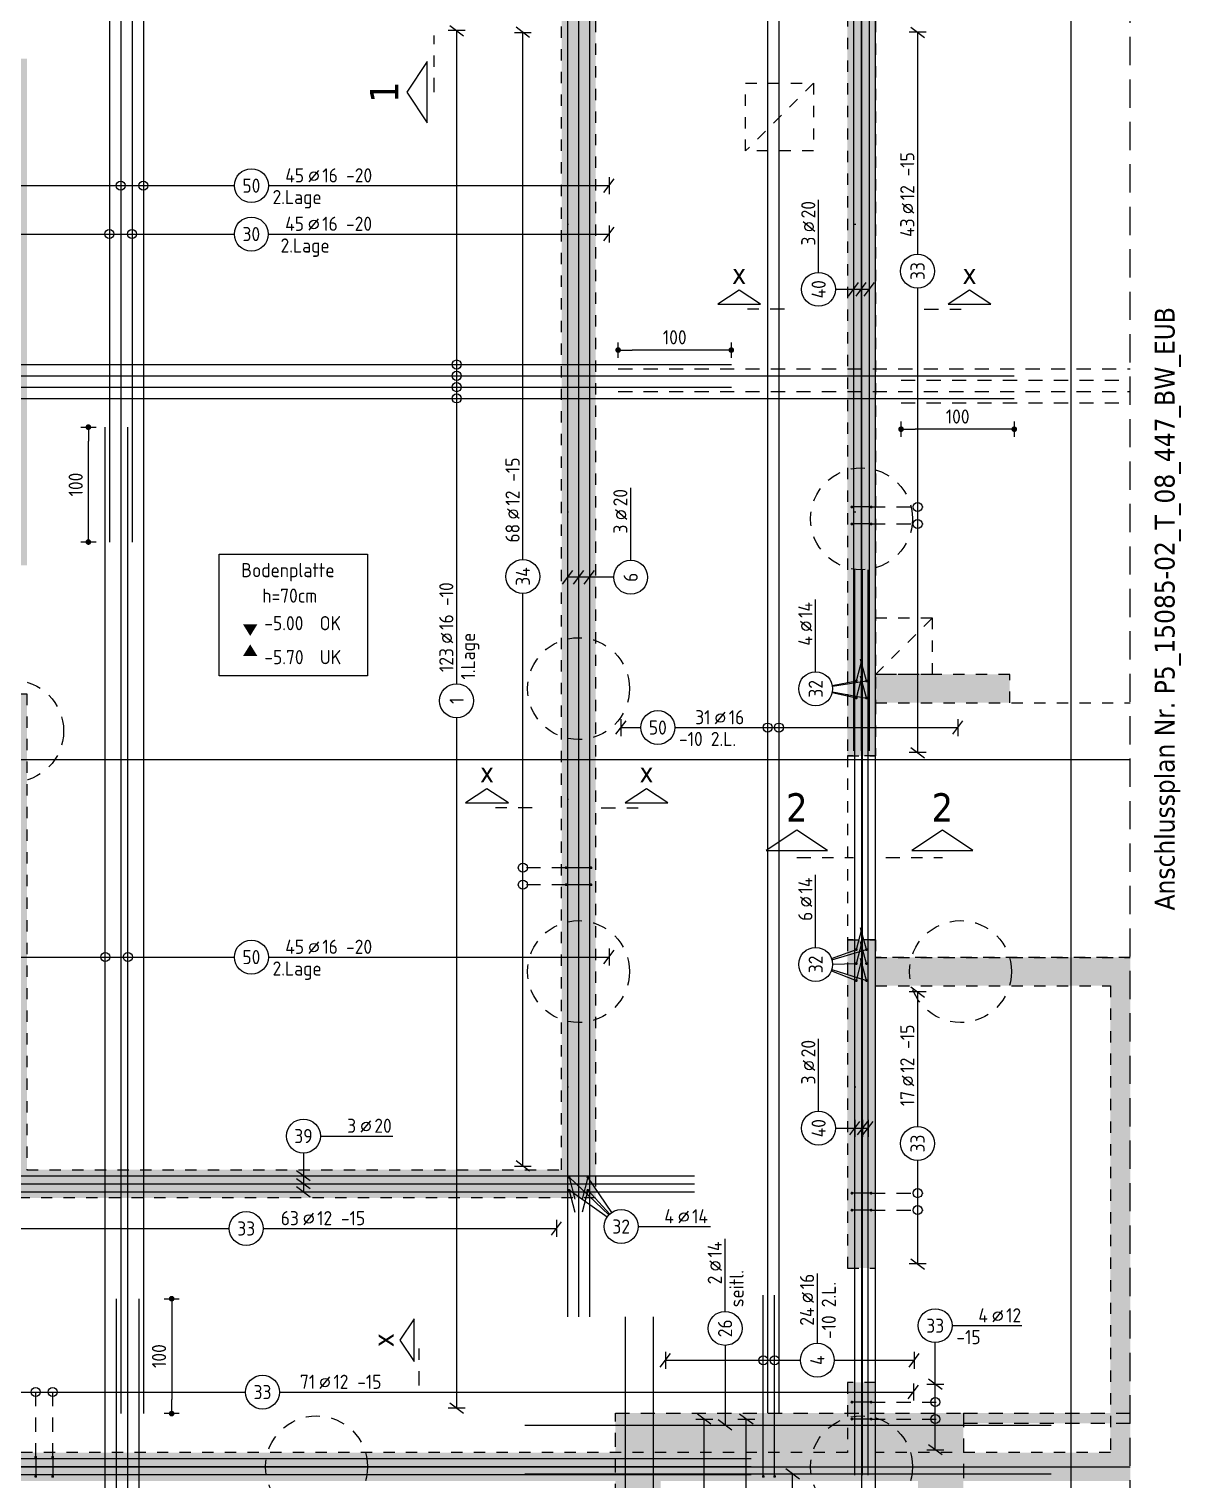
# Model space of a CAD drawing. Extents: x -101 to 101, y -52 to 90.
# Drawn here: x 10.75 to 20.93, y 23.83 to 36.65 of the extents above; entities that cross this region are included whole.
import ezdxf
from ezdxf.enums import TextEntityAlignment as Align

# ---------------------------------------------------------------- set-up
doc = ezdxf.new("R2010")
doc.units = 0
doc.header["$LTSCALE"] = 0.5
for name, pattern in [('AUSGEZOGEN', [1000.01, 1000, 0.01]), ('DASHDOTSMALL', [1.05, 0.5, -0.25, 0.05, -0.25]), ('DASHED', [0.75, 0.5, -0.25]), ('HIDDEN', [0.375, 0.25, -0.125]), ('HIDDEN2', [0.187, 0.125, -0.062]), ('PUNKT', [0.175, 0.05, -0.125]), ('STRICHPUNKT2', [0.55, 0.25, -0.125, 0.05, -0.125]), ('VERDECKT', [0.375, 0.25, -0.125])]:
    doc.linetypes.add(name, pattern=pattern)
for name, color, linetype in [('2.UG', 7, 'Continuous'), ('ACHSEN', 7, 'Continuous'), ('AFU', 7, 'Continuous'), ('DRUEBER', 7, 'Continuous'), ('grau_dunkel', 7, 'Continuous'), ('grau_hell', 7, 'Continuous'), ('Gründungspfähle', 7, 'Continuous'), ('HILFE', 7, 'Continuous'), ('koten', 7, 'Continuous'), ('MASSE', 7, 'Continuous'), ('OBJEKT', 7, 'Continuous'), ('RND', 7, 'Continuous'), ('SCHNITTE', 7, 'Continuous'), ('SCHRAFF', 7, 'Continuous'), ('TEXT', 7, 'Continuous'), ('VERDECKT', 7, 'Continuous'), ('Versprung oberseitig', 7, 'Continuous')]:
    doc.layers.add(name, color=color, linetype=linetype)
doc.layers.add('NOPLOT', color=7, linetype='Continuous', plot=False)
doc.styles.add('helv', font='tahoma.ttf')
doc.styles.add('txt', font='isocp.shx')
doc.linetypes.add('AFU_50L', pattern='A,0.75,["/",Standard,S=0.2,R=0,X=-0.01,Y=-0.1],0.07,["/",Standard,S=0.2,R=0,X=-0.01,Y=-0.1],0.75', length=1.57)
doc.dimstyles.new('DOT_I', dxfattribs={"dimscale": 0.5, "dimtxt": 0.25, "dimasz": 0.25, "dimexe": 0.1, "dimexo": 0.3, "dimgap": 0.1, "dimtad": 1, "dimdec": 3, "dimzin": 3, "dimtxsty": 'txt', "dimblk": 'DOT', "dimblk1": 'DOT', "dimblk2": 'DOT', "dimsah": 1, "dimcen": 0.1, "dimse1": 1, "dimse2": 1, "dimazin": 0, "dimtfac": 1, "dimtdec": 4, "dimtix": 1, "dimtmove": 2, "dimatfit": 3, "dimfxl": 0, "dimtvp": 1, "dimtolj": 1, "dimtzin": 0, "dimarcsym": 0})

# ---------------------------------------------------------------- blocks, each defined once
blk = doc.blocks.new('okrd_o')
at = {"layer": 'koten', "color": 7, "linetype": 'Continuous'}
blk.add_solid([(-0.125, 0.202), (0.125, 0.202), (0, 0)], dxfattribs=at)
at = {"layer": 'koten', "style": 'txt'}
blk.add_attdef('OKRD', (0.25, 0.1), '', height=0.25, dxfattribs=at)
blk = doc.blocks.new('okrd_u')
at = {"layer": 'koten', "color": 7, "linetype": 'Continuous'}
blk.add_solid([(-0.125, -0.202), (0.125, -0.202), (0, 0)], dxfattribs=at)
at = {"layer": 'koten', "style": 'txt'}
blk.add_attdef('OKRD', (0.25, -0.35), '', height=0.25, dxfattribs=at)
blk = doc.blocks.new('lei_gre')
at = {"layer": 'RND', "color": 7, "linetype": 'Continuous'}
for p, q in [((-0.09, -0.12), (0.09, 0.12)), ((0, 0.15), (0, -0.15))]:
    blk.add_line(p, q, dxfattribs=at)
blk = doc.blocks.new('RND_LEI')
at = {"layer": 'RND', "color": 7, "linetype": 'Continuous'}
blk.add_line((1.022, 0.066), (1.19, 0.27), dxfattribs=at)
for centre, radius in [((0, 0), 0.3), ((1.106, 0.168), 0.075)]:
    blk.add_circle(centre, radius, dxfattribs=at)
at = {"layer": 'RND', "color": 7, "linetype": 'Continuous', "style": 'txt'}
blk.add_attdef('ANZ', text='', height=0.25, dxfattribs=at).set_placement((0.931, 0.057), align=Align.RIGHT)
for tag, p in [('DUM', (1.253, 0.057)), ('ABSTD', (1.674, 0.057)), ('POSTXT', (0.374, -0.327))]:
    blk.add_attdef(tag, p, '', height=0.25, dxfattribs=at)
blk.add_attdef('POSL', text='', height=0.25, dxfattribs=at).set_placement((0, 0), align=Align.MIDDLE)
blk = doc.blocks.new('DOT')
at = {"layer": 'MASSE', "color": 7, "linetype": 'Continuous'}
for p, q in [((0, 0), (-1, 0)), ((0, 0.54), (0, -0.54))]:
    blk.add_line(p, q, dxfattribs=at)
at = {"layer": 'MASSE', "color": 7, "linetype": 'Continuous', "const_width": 0.2}
blk.add_lwpolyline([(-0.1, 0, 1), (0.1, 0, 1)], format="xyb", close=True, dxfattribs=at)
blk = doc.blocks.new('*D29')
at = {"layer": 'Defpoints', "color": 0, "linetype": 'AUSGEZOGEN', "transparency": 16777216}
for p in [(18.453, 33.113), (18.453, 33.113), (19.453, 33.113)]:
    blk.add_point(p, dxfattribs=at)
at = {"layer": 'MASSE', "color": 0, "linetype": 'AUSGEZOGEN', "lineweight": -2, "transparency": 16777216}
blk.add_line((19.328, 33.113), (18.578, 33.113), dxfattribs=at)
at = {"layer": 'MASSE', "color": 0, "linetype": 'AUSGEZOGEN', "lineweight": -2, "transparency": 16777216, "xscale": 0.125, "yscale": 0.125, "zscale": 0.125, "rotation": 180}
blk.add_blockref('DOT', (18.453, 33.113), dxfattribs=at)
at = {"layer": 'MASSE', "color": 0, "linetype": 'AUSGEZOGEN', "lineweight": -2, "transparency": 16777216, "xscale": 0.125, "yscale": 0.125, "zscale": 0.125}
blk.add_blockref('DOT', (19.453, 33.113), dxfattribs=at)
at = {"layer": 'MASSE', "color": 0, "linetype": 'AUSGEZOGEN', "transparency": 16777216, "insert": (18.953, 33.225), "char_height": 0.125, "attachment_point": 5, "style": 'txt'}
blk.add_mtext('\\A1;100', dxfattribs=at)
blk = doc.blocks.new('*D30')
at = {"layer": 'Defpoints', "color": 0, "linetype": 'AUSGEZOGEN', "transparency": 16777216}
for p in [(15.953, 33.812), (15.953, 33.812), (16.953, 33.812)]:
    blk.add_point(p, dxfattribs=at)
at = {"layer": 'MASSE', "color": 0, "linetype": 'AUSGEZOGEN', "lineweight": -2, "transparency": 16777216}
blk.add_line((16.828, 33.812), (16.078, 33.812), dxfattribs=at)
at = {"layer": 'MASSE', "color": 0, "linetype": 'AUSGEZOGEN', "lineweight": -2, "transparency": 16777216, "xscale": 0.125, "yscale": 0.125, "zscale": 0.125, "rotation": 180}
blk.add_blockref('DOT', (15.953, 33.812), dxfattribs=at)
at = {"layer": 'MASSE', "color": 0, "linetype": 'AUSGEZOGEN', "lineweight": -2, "transparency": 16777216, "xscale": 0.125, "yscale": 0.125, "zscale": 0.125}
blk.add_blockref('DOT', (16.953, 33.812), dxfattribs=at)
at = {"layer": 'MASSE', "color": 0, "linetype": 'AUSGEZOGEN', "transparency": 16777216, "insert": (16.453, 33.925), "char_height": 0.125, "attachment_point": 5, "style": 'txt'}
blk.add_mtext('\\A1;100', dxfattribs=at)
blk = doc.blocks.new('*D47')
at = {"layer": 'Defpoints', "color": 0, "linetype": 'AUSGEZOGEN', "transparency": 16777216}
for p in [(11.272, 33.131), (11.272, 33.131), (11.272, 32.116)]:
    blk.add_point(p, dxfattribs=at)
at = {"layer": 'MASSE', "color": 0, "linetype": 'AUSGEZOGEN', "lineweight": -2, "transparency": 16777216}
blk.add_line((11.272, 32.241), (11.272, 33.006), dxfattribs=at)
at = {"layer": 'MASSE', "color": 0, "linetype": 'AUSGEZOGEN', "lineweight": -2, "transparency": 16777216, "xscale": 0.125, "yscale": 0.125, "zscale": 0.125}
for p, rotation in [((11.272, 33.131), 90), ((11.272, 32.116), 270)]:
    blk.add_blockref('DOT', p, dxfattribs=dict(at, rotation=rotation))
at = {"layer": 'MASSE', "color": 0, "linetype": 'AUSGEZOGEN', "transparency": 16777216, "insert": (11.16, 32.624), "char_height": 0.125, "attachment_point": 5, "rotation": 90, "style": 'txt'}
blk.add_mtext('\\A1;100', dxfattribs=at)
blk = doc.blocks.new('*D48')
at = {"layer": 'Defpoints', "color": 0, "linetype": 'AUSGEZOGEN', "transparency": 16777216}
for p in [(12.008, 25.431), (12.008, 24.416), (12.008, 24.416)]:
    blk.add_point(p, dxfattribs=at)
at = {"layer": 'MASSE', "color": 0, "linetype": 'AUSGEZOGEN', "lineweight": -2, "transparency": 16777216}
blk.add_line((12.008, 25.306), (12.008, 24.541), dxfattribs=at)
at = {"layer": 'MASSE', "color": 0, "linetype": 'AUSGEZOGEN', "lineweight": -2, "transparency": 16777216, "xscale": 0.125, "yscale": 0.125, "zscale": 0.125}
for p, rotation in [((12.008, 25.431), 90), ((12.008, 24.416), 270)]:
    blk.add_blockref('DOT', p, dxfattribs=dict(at, rotation=rotation))
at = {"layer": 'MASSE', "color": 0, "linetype": 'AUSGEZOGEN', "transparency": 16777216, "insert": (11.896, 24.924), "char_height": 0.125, "attachment_point": 5, "rotation": 90, "style": 'txt'}
blk.add_mtext('\\A1;100', dxfattribs=at)
blk = doc.blocks.new('SCHN-2')
at = {"layer": 'SCHNITTE', "color": 6, "linetype": 'Continuous'}
blk.add_lwpolyline([(0.378, 0.088), (0, 0.34), (-0.378, 0.088)], close=True, dxfattribs=at)
at = {"layer": 'SCHNITTE', "color": 1, "linetype": 'DASHDOTSMALL', "style": 'helv'}
blk.add_attdef('SCHN-2', text='', height=0.35, dxfattribs=at).set_placement((0, 0.45), align=Align.CENTER)
blk = doc.blocks.new('SCHN-1')
at = {"layer": 'SCHNITTE', "color": 5, "linetype": 'Continuous'}
blk.add_lwpolyline([(0.54, 0.125), (0, 0.485), (-0.54, 0.125)], close=True, dxfattribs=at)
at = {"layer": 'SCHNITTE', "color": 6, "linetype": 'Continuous', "style": 'helv'}
blk.add_attdef('SCHN-1', text='', height=0.5, dxfattribs=at).set_placement((0, 0.635), align=Align.CENTER)

msp = doc.modelspace()

# ---------------------------------------------------------------- hatches: boundary and pattern name
at = {"layer": '2.UG', "linetype": 'AUSGEZOGEN'}
h = msp.add_hatch(dxfattribs=at)
h.set_pattern_fill('DOTS', scale=0.8, double=1)
h.set_pattern_definition([(0, (53.6075, 57.7828), (0.635, 1.27), [0, -1.27])])
h.paths.add_polyline_path([(7.8134, 38.321), (6.7034, 38.321), (6.7034, 38.566), (6.4034, 38.566), (6.4034, 38.321), (3.6284, 38.321), (3.6284, 38.021), (7.8134, 38.021)], flags=17)
h.paths.add_polyline_path([(11.0984, 38.321), (10.3234, 38.321), (10.3234, 38.021), (10.4784, 38.021), (10.4784, 37.521), (10.7284, 37.521), (10.7284, 38.021), (11.0984, 38.021)], flags=17)
h.paths.add_polyline_path([(15.7534, 39.721), (15.4534, 39.721), (15.4534, 38.321), (13.7184, 38.321), (13.7184, 39.721), (13.4184, 39.721), (13.4184, 38.321), (13.1084, 38.321), (13.1084, 38.021), (15.4534, 38.021), (15.4534, 26.571), (10.7284, 26.571), (10.7284, 30.776), (10.4784, 30.776), (10.4784, 26.571), (3.6284, 26.571), (3.6284, 26.321), (15.7534, 26.321)])
h.paths.add_polyline_path([(10.7284, 36.386), (10.4784, 36.386), (10.4784, 31.911), (10.7284, 31.911)], flags=17)
h.paths.add_polyline_path([(7.5284, 30.696), (7.2284, 30.696), (7.2284, 30.196), (7.5284, 30.196)], flags=17)
h.paths.add_polyline_path([(4.3034, 30.696), (4.0034, 30.696), (4.0034, 30.196), (4.3034, 30.196)], flags=17)
h.paths.add_polyline_path([(19.4134, 30.946), (18.2284, 30.946), (18.2284, 38.021), (20.4784, 38.021), (20.4784, 38.321), (18.2284, 38.321), (18.2284, 38.771), (17.9784, 38.771), (17.9784, 30.226), (18.2284, 30.226), (18.2284, 30.696), (19.4134, 30.696)])
h.paths.add_polyline_path([(20.4784, 28.446), (18.2284, 28.446), (18.2284, 28.601), (17.9784, 28.601), (17.9784, 25.701), (18.2284, 25.701), (18.2284, 28.196), (20.3034, 28.196), (20.3034, 24.071), (18.2284, 24.071), (18.2284, 24.691), (17.9784, 24.691), (17.9784, 24.071), (7.9734, 24.071), (7.9734, 23.821), (18.6034, 23.821), (18.6034, 17.371), (5.7284, 17.371), (5.7284, 23.821), (5.9634, 23.821), (5.9634, 24.071), (5.3434, 24.071), (5.3434, 23.821), (5.4784, 23.821), (5.4784, 17.371), (3.6284, 17.371), (3.6284, 17.071), (20.4784, 17.071), (20.4784, 17.371), (18.8534, 17.371), (18.8534, 23.821), (20.4784, 23.821)])
at = {"layer": 'grau_dunkel'}
h = msp.add_hatch(color=21, dxfattribs=at)
h.paths.add_polyline_path([(19.0034, 19.171), (19.0034, 24.421), (15.9284, 24.421), (15.9284, 19.171)])
h.paths.add_polyline_path([(18.6034, 19.571), (18.6034, 23.821), (16.3284, 23.821), (16.3284, 19.571)], flags=16)
at = {"layer": 'grau_hell'}
msp.add_hatch(color=9, dxfattribs=at).paths.add_polyline_path([(20.4784, 24.331), (20.4784, 24.421), (19.0034, 24.421), (19.0034, 24.331)])
at = {"layer": 'SCHRAFF', "linetype": 'AUSGEZOGEN'}
h = msp.add_hatch(dxfattribs=at)
h.set_pattern_fill('DOTS', scale=0.05, double=1)
h.set_pattern_definition([(0, (53.60746, 57.78282), (0.0396875, 0.079375), [0, -0.079375])])
h.paths.add_polyline_path([(6.1284, 38.321), (3.3284, 38.321), (3.3284, 38.021), (6.1284, 38.021)])
h.paths.add_polyline_path([(7.8134, 38.321), (6.7034, 38.321), (6.7034, 38.566), (6.4034, 38.566), (6.4034, 38.321), (6.1284, 38.321), (6.1284, 38.021), (7.8134, 38.021)], flags=17)
h.paths.add_polyline_path([(11.0984, 38.321), (10.3234, 38.321), (10.3234, 38.021), (10.4784, 38.021), (10.4784, 37.521), (10.7284, 37.521), (10.7284, 38.021), (11.0984, 38.021)], flags=17)
h.paths.add_polyline_path([(15.7534, 39.721), (15.4534, 39.721), (15.4534, 38.321), (13.7184, 38.321), (13.7184, 39.721), (13.4184, 39.721), (13.4184, 38.321), (13.1084, 38.321), (13.1084, 38.021), (15.4534, 38.021), (15.4534, 26.571), (10.7284, 26.571), (10.7284, 30.776), (10.4784, 30.776), (10.4784, 26.571), (6.1284, 26.571), (6.1284, 26.321), (15.7534, 26.321)])
h.paths.add_polyline_path([(20.4784, 38.321), (18.2284, 38.321), (18.2284, 38.771), (17.9784, 38.771), (17.9784, 30.226), (18.2284, 30.226), (18.2284, 30.696), (19.4134, 30.696), (19.4134, 30.946), (18.2284, 30.946), (18.2284, 38.021), (20.4784, 38.021)])
h.paths.add_polyline_path([(10.7284, 36.386), (10.4784, 36.386), (10.4784, 31.911), (10.7284, 31.911)], flags=17)
h.paths.add_polyline_path([(7.5284, 30.696), (7.2284, 30.696), (7.2284, 30.196), (7.5284, 30.196)], flags=17)
h.paths.add_polyline_path([(4.3034, 30.696), (4.0034, 30.696), (4.0034, 30.196), (4.3034, 30.196)])
h.paths.add_polyline_path([(6.1284, 26.571), (3.3284, 26.571), (3.3284, 26.321), (6.1284, 26.321)])
h.paths.add_polyline_path([(20.4784, 28.446), (18.2284, 28.446), (18.2284, 28.601), (17.9784, 28.601), (17.9784, 25.701), (18.2284, 25.701), (18.2284, 28.196), (20.3034, 28.196), (20.3034, 24.071), (18.2284, 24.071), (18.2284, 24.691), (17.9784, 24.691), (17.9784, 23.821), (18.6034, 23.821), (18.6034, 17.371), (17.9784, 17.371), (17.9784, 17.071), (20.4784, 17.071), (20.4784, 17.371), (18.8534, 17.371), (18.8534, 23.821), (20.4784, 23.821)])
h.paths.add_polyline_path([(17.9784, 24.071), (7.9734, 24.071), (7.9734, 23.821), (17.9784, 23.821)])
h.paths.add_polyline_path([(5.9634, 24.071), (5.3434, 24.071), (5.3434, 23.821), (5.4784, 23.821), (5.4784, 17.371), (3.3284, 17.371), (3.3284, 17.071), (6.1284, 17.071), (6.1284, 17.371), (5.7284, 17.371), (5.7284, 23.821), (5.9634, 23.821)])
h.paths.add_polyline_path([(17.9784, 17.371), (6.1284, 17.371), (6.1284, 17.071), (17.9784, 17.071)])

# ---------------------------------------------------------------- linework, layer by layer
at = {"layer": 'ACHSEN', "color": 140, "linetype": 'AUSGEZOGEN'}
for p, q in [((18.1034, 39.721), (18.1034, 13.791)), ((2.3284, 30.196), (20.4784, 30.196)), ((2.3284, 23.946), (20.4784, 23.946))]:
    msp.add_line(p, q, dxfattribs=at)
at = {"layer": 'AFU', "color": 8, "linetype": 'AFU_50L'}
msp.add_line((19.9534, 38.321), (19.9534, 16.691), dxfattribs=at)
at = {"layer": 'DRUEBER', "color": 102, "linetype": 'PUNKT'}
for p, q in [((17.6784, 36.171), (17.0784, 35.571)), ((18.2284, 30.946), (18.7284, 31.446))]:
    msp.add_line(p, q, dxfattribs=at)
at = {"layer": 'DRUEBER', "color": 7, "linetype": 'PUNKT', "lineweight": -2}
for points in [[(3.3284, 26.571), (10.4784, 26.571), (10.4784, 30.776), (10.7284, 30.776), (10.7284, 26.571), (15.4534, 26.571), (15.4534, 38.021), (13.1084, 38.021), (13.1084, 38.321), (13.4184, 38.321), (13.4184, 39.721)], [(15.7534, 39.721), (15.7534, 26.321), (3.3284, 26.321)], [(20.4784, 38.321), (18.2284, 38.321), (18.2284, 38.771), (17.9784, 38.771), (17.9784, 30.226), (18.2284, 30.226), (18.2284, 30.696), (19.4134, 30.696), (19.4134, 30.946), (18.2284, 30.946), (18.2284, 38.021), (20.4784, 38.021)], [(20.4784, 28.446), (18.2284, 28.446), (18.2284, 28.601), (17.9784, 28.601), (17.9784, 25.701), (18.2284, 25.701), (18.2284, 28.196), (20.3034, 28.196), (20.3034, 24.071), (18.2284, 24.071), (18.2284, 24.691), (17.9784, 24.691), (17.9784, 24.071), (7.9734, 24.071)]]:
    msp.add_lwpolyline(points, dxfattribs=at)
at = {"layer": 'DRUEBER', "color": 102, "linetype": 'PUNKT'}
for points in [[(17.0784, 36.171), (17.6784, 36.171), (17.6784, 35.571), (17.0784, 35.571)], [(18.2284, 31.446), (18.7284, 31.446), (18.7284, 30.946), (18.2284, 30.946)]]:
    msp.add_lwpolyline(points, close=True, dxfattribs=at)
at = {"layer": 'Gründungspfähle', "color": 171, "linetype": 'VERDECKT'}
for centre in [(18.1034, 32.321, 0.65), (15.6034, 30.821), (10.6034, 30.446), (15.6034, 28.321), (18.9784, 28.321), (13.2884, 23.9461), (18.1034, 23.946)]:
    msp.add_circle(centre, 0.45, dxfattribs=at)
at = {"layer": 'HILFE', "color": 102, "linetype": 'DASHED'}
msp.add_line((20.4784, 15.7031), (20.4784, 39.721), dxfattribs=at)
at = {"layer": 'NOPLOT', "color": 191, "linetype": 'AUSGEZOGEN'}
msp.add_line((18.2284, 13.4833), (18.2284, 40.8087), dxfattribs=at)
at = {"layer": 'OBJEKT', "color": 1, "linetype": 'AUSGEZOGEN'}
msp.add_lwpolyline([(12.4277, 32.0088), (13.7395, 32.0088), (13.7395, 30.9337), (12.4277, 30.9337)], close=True, dxfattribs=at)
at = {"layer": 'RND', "color": 7, "linetype": 'AUSGEZOGEN'}
for p, q in [((14.5255, 36.6343), (14.5255, 30.864)), ((15.1109, 31.9616), (15.1109, 36.619)), ((18.5986, 36.6193), (18.5986, 34.6595)), ((7.2754, 35.2647), (12.5624, 35.2647)), ((12.8624, 35.2647), (15.8725, 35.2647)), ((17.724, 34.4989), (17.724, 35.1389)), ((7.2745, 34.837), (12.5617, 34.837)), ((12.8617, 34.837), (15.8724, 34.837)), ((18.5986, 34.3595), (18.5986, 30.2556)), ((16.0637, 31.9546), (16.0637, 32.5946)), ((15.1109, 26.6027), (15.1109, 31.6616)), ((17.6983, 30.9693), (17.6983, 31.6093)), ((14.5255, 30.564), (14.5255, 24.4651)), ((15.9782, 30.4773), (16.1537, 30.4773)), ((16.4537, 30.4773), (18.9544, 30.4773)), ((17.6983, 28.5346), (17.6983, 29.1746)), ((7.2754, 28.4492), (12.5624, 28.4492)), ((12.8624, 28.4492), (15.8725, 28.4492)), ((18.5986, 28.1414), (18.5986, 26.9518)), ((17.724, 27.0874), (17.724, 27.7274)), ((13.3224, 26.8681), (13.9624, 26.8681)), ((18.5986, 26.6518), (18.5986, 25.7378)), ((6.1626, 26.0516), (12.5167, 26.0516)), ((12.8167, 26.0516), (15.4077, 26.0516)), ((16.1298, 26.0687), (16.7698, 26.0687)), ((16.8979, 25.3191), (16.8979, 25.9591)), ((17.7131, 25.0377), (17.7131, 25.6548)), ((18.9047, 25.1929), (19.5187, 25.1929)), ((18.7547, 24.6747), (18.7547, 25.0429)), ((16.3704, 24.8877), (17.5631, 24.8877)), ((17.8631, 24.8877), (18.5683, 24.8877)), ((18.7547, 24.0959), (18.7547, 24.6747)), ((8.1416, 24.606), (12.6605, 24.606)), ((12.9605, 24.606), (18.5614, 24.606)), ((16.7133, 21.4167), (16.7133, 24.3666)), ((17.0849, 21.4197), (17.0849, 24.3667))]:
    msp.add_line(p, q, dxfattribs=at)
at = {"layer": 'RND', "color": 102, "linetype": 'AUSGEZOGEN'}
for p, q in [((17.874, 34.3489), (18.1724, 34.3489)), ((15.9137, 31.8046), (15.5063, 31.8046)), ((17.8446, 30.786), (18.0579, 30.7387)), ((17.8455, 30.8481), (18.0579, 30.8887)), ((17.846, 30.793), (18.1475, 30.7374)), ((17.8466, 30.842), (18.1472, 30.8887)), ((17.839, 28.4366), (18.0579, 28.5157)), ((17.8424, 28.4262), (18.1472, 28.5157)), ((17.8415, 28.3397), (18.1472, 28.2421)), ((17.8483, 28.3878), (18.0579, 28.3922)), ((17.8375, 28.3287), (18.0576, 28.2409)), ((17.874, 26.9374), (18.1611, 26.9374)), ((13.1724, 26.7181), (13.1724, 26.3746)), ((15.8709, 26.1717), (15.5196, 26.5037)), ((15.8974, 26.194), (15.6859, 26.5049)), ((15.8556, 26.1527), (15.5193, 26.3894)), ((15.8783, 26.1791), (15.6859, 26.3894)), ((16.8979, 25.0191), (16.8979, 24.315)), ((17.4947, 23.5095), (17.4947, 23.8831))]:
    msp.add_line(p, q, dxfattribs=at)
at = {"layer": 'RND', "color": 102, "linetype": 'VERDECKT'}
for p, q in [((18.1884, 32.4257), (18.6486, 32.4257)), ((18.1884, 32.2757), (18.6486, 32.2757)), ((15.4934, 29.2386), (15.0609, 29.2386)), ((15.4934, 29.0886), (15.0609, 29.0886)), ((18.1884, 26.3637), (18.6486, 26.3637)), ((18.1884, 26.2137), (18.6486, 26.2137)), ((10.8066, 24.031), (10.8066, 24.656)), ((10.9566, 24.031), (10.9566, 24.656)), ((18.1884, 24.5174), (18.8047, 24.5174)), ((18.1884, 24.3674), (18.8047, 24.3674))]:
    msp.add_line(p, q, dxfattribs=at)
at = {"layer": 'RND', "color": 1, "linetype": 'AUSGEZOGEN'}
for points in [[(11.458, 38.216), (11.458, 32.116)], [(11.558, 38.216), (11.558, 24.416)], [(11.658, 38.216), (11.658, 32.116)], [(11.758, 38.216), (11.758, 24.416)], [(15.5063, 38.271), (15.5063, 25.271)], [(15.6034, 38.271), (15.6034, 25.271)], [(15.6992, 38.271), (15.6992, 25.271)], [(17.2731, 38.221), (17.2731, 24.421)], [(17.3731, 38.221), (17.3731, 24.421)], [(18.032, 38.271), (18.032, 30.271)], [(18.1005, 38.271), (18.1005, 30.271)], [(18.1724, 38.271), (18.1724, 30.271)], [(5.7534, 33.6845), (16.9534, 33.6845)], [(5.7534, 33.4845), (16.9534, 33.4845)], [(8.2534, 33.5845), (19.4534, 33.5845)], [(8.2534, 33.3845), (19.4534, 33.3845)], [(11.4207, 19.331), (11.4207, 33.131)], [(11.6207, 19.331), (11.6207, 33.131)], [(18.1884, 32.4257), (18.0184, 32.4257)], [(18.1884, 32.2757), (18.0184, 32.2757)], [(18.0438, 23.871), (18.0438, 31.871)], [(18.1134, 23.871), (18.1134, 31.871)], [(18.1611, 23.871), (18.1611, 31.871)], [(18.0579, 30.8887), (18.1097, 31.0819)], [(18.1472, 30.8887), (18.0954, 31.0819)], [(18.0579, 30.7387), (18.1097, 30.9319)], [(18.1472, 30.7387), (18.0954, 30.9319)], [(15.7134, 29.2386), (15.4934, 29.2386)], [(15.7134, 29.0886), (15.4934, 29.0886)], [(18.0579, 28.5157), (18.1097, 28.7089)], [(18.1472, 28.5157), (18.0954, 28.7089)], [(18.0579, 28.3922), (18.1097, 28.5854)], [(18.1472, 28.3922), (18.0954, 28.5854)], [(18.0579, 28.2421), (18.1097, 28.4353)], [(18.1472, 28.2421), (18.0954, 28.4353)], [(6.1284, 26.5171), (16.6284, 26.5171)], [(6.1284, 26.446), (16.6284, 26.446)], [(15.5196, 26.5037), (15.5714, 26.3105)], [(15.6855, 26.5037), (15.6338, 26.3105)], [(6.1284, 26.3746), (16.6284, 26.3746)], [(15.5196, 26.3882), (15.5714, 26.195)], [(15.6855, 26.3882), (15.6338, 26.195)], [(18.1884, 26.3637), (18.0184, 26.3637)], [(18.1884, 26.2137), (18.0184, 26.2137)], [(11.5207, 19.331), (11.5207, 25.431)], [(11.7207, 19.331), (11.7207, 25.431)], [(17.2358, 23.861), (17.2358, 25.461)], [(17.3358, 23.861), (17.3358, 25.461)], [(16.0153, 25.271), (16.0153, 18.321)], [(16.2618, 25.271), (16.2618, 18.321)], [(18.1884, 24.5174), (18.0184, 24.5174)], [(18.1884, 24.3674), (18.0184, 24.3674)], [(15.1284, 24.315), (19.7784, 24.315)], [(17.1284, 24.0176), (7.1284, 24.0176)], [(10.8066, 24.031), (10.8066, 23.861)], [(10.9566, 24.031), (10.9566, 23.861)], [(17.1284, 23.946), (7.1284, 23.946)], [(17.1284, 23.8759), (7.1284, 23.8759)], [(15.1284, 23.8831), (19.7784, 23.8831)]]:
    msp.add_lwpolyline(points, dxfattribs=at)
at = {"layer": 'RND', "color": 1, "linetype": 'HIDDEN'}
for points in [[(15.9534, 33.6472), (20.4784, 33.6472)], [(18.4534, 33.5472), (20.4784, 33.5472)], [(15.9534, 33.4472), (20.4784, 33.4472)], [(18.4534, 33.3472), (20.4784, 33.3472)]]:
    msp.add_lwpolyline(points, dxfattribs=at)
at = {"layer": 'RND', "color": 7, "linetype": 'AUSGEZOGEN', "const_width": 0.0125}
for points in [[(18.0121, 32.4257, 1), (18.0246, 32.4257, 1)], [(18.1821, 32.4257, 1), (18.1946, 32.4257, 1)], [(18.0121, 32.2757, 1), (18.0246, 32.2757, 1)], [(18.1821, 32.2757, 1), (18.1946, 32.2757, 1)], [(18.0579, 30.8825, -1), (18.0579, 30.895, -1)], [(18.1472, 30.8825, 1), (18.1472, 30.895, 1)], [(18.0579, 30.7324, -1), (18.0579, 30.7449, -1)], [(18.1472, 30.7324, 1), (18.1472, 30.7449, 1)], [(15.4871, 29.2386, 1), (15.4996, 29.2386, 1)], [(15.7071, 29.2386, 1), (15.7196, 29.2386, 1)], [(15.4871, 29.0886, 1), (15.4996, 29.0886, 1)], [(15.7071, 29.0886, 1), (15.7196, 29.0886, 1)], [(18.0579, 28.5094, -1), (18.0579, 28.5219, -1)], [(18.1472, 28.5094, 1), (18.1472, 28.5219, 1)], [(18.0579, 28.386, -1), (18.0579, 28.3985, -1)], [(18.1472, 28.386, 1), (18.1472, 28.3985, 1)], [(18.0579, 28.2359, -1), (18.0579, 28.2484, -1)], [(18.1472, 28.2359, 1), (18.1472, 28.2484, 1)], [(15.5196, 26.5099, 1), (15.5196, 26.4974, 1)], [(15.6855, 26.5099, -1), (15.6855, 26.4974, -1)], [(15.5196, 26.3944, 1), (15.5196, 26.3819, 1)], [(15.6855, 26.3944, -1), (15.6855, 26.3819, -1)], [(18.0121, 26.3637, 1), (18.0246, 26.3637, 1)], [(18.1821, 26.3637, 1), (18.1946, 26.3637, 1)], [(18.0121, 26.2137, 1), (18.0246, 26.2137, 1)], [(18.1821, 26.2137, 1), (18.1946, 26.2137, 1)], [(18.0121, 24.5174, 1), (18.0246, 24.5174, 1)], [(18.1821, 24.5174, 1), (18.1946, 24.5174, 1)], [(18.0121, 24.3674, 1), (18.0246, 24.3674, 1)], [(18.1821, 24.3674, 1), (18.1946, 24.3674, 1)], [(10.8003, 24.031, 1), (10.8128, 24.031, 1)], [(10.9503, 24.031, 1), (10.9628, 24.031, 1)], [(10.8003, 23.861, 1), (10.8128, 23.861, 1)], [(10.9503, 23.861, 1), (10.9628, 23.861, 1)], [(17.2295, 23.861, 1), (17.242, 23.861, 1)], [(17.3295, 23.861, 1), (17.342, 23.861, 1)]]:
    msp.add_lwpolyline(points, format="xyb", close=True, dxfattribs=at)
at = {"layer": 'RND', "color": 7, "linetype": 'AUSGEZOGEN'}
for centre in [(11.558, 35.2647), (11.758, 35.2647), (11.458, 34.837), (11.658, 34.837), (14.5255, 33.6845), (14.5255, 33.5845), (14.5255, 33.4845), (14.5255, 33.3845), (18.5986, 32.4257), (18.5986, 32.2757), (17.2731, 30.4773), (17.3731, 30.4773), (15.1109, 29.2386), (15.1109, 29.0886), (11.4207, 28.4492), (11.6207, 28.4492), (18.5986, 26.3637), (18.5986, 26.2137), (17.2358, 24.8877), (17.3358, 24.8877), (10.8066, 24.606), (10.9566, 24.606), (18.7547, 24.5174), (18.7547, 24.3674)]:
    msp.add_circle(centre, 0.04, dxfattribs=at)
at = {"layer": 'SCHNITTE', "color": 5, "linetype": 'STRICHPUNKT2'}
for p, q in [((14.3279, 36.0909), (14.3279, 36.5909)), ((17.532, 29.3294), (18.032, 29.3294)), ((18.3176, 29.3294), (18.8176, 29.3294))]:
    msp.add_line(p, q, dxfattribs=at)
at = {"layer": 'SCHNITTE', "color": 6, "linetype": 'STRICHPUNKT2'}
for p, q in [((17.4218, 34.1722), (17.0218, 34.1722)), ((18.6579, 34.1722), (19.0579, 34.1722)), ((15.1942, 29.7671), (14.7942, 29.7671)), ((15.8035, 29.7671), (16.2035, 29.7671)), ((14.1936, 24.6649), (14.1936, 25.0649))]:
    msp.add_line(p, q, dxfattribs=at)
at = {"layer": 'VERDECKT', "color": 7, "linetype": 'HIDDEN'}
for p, q in [((15.9284, 24.421), (19.0034, 24.421)), ((15.9284, 19.171), (15.9284, 24.421)), ((19.0034, 24.421), (19.0034, 19.171))]:
    msp.add_line(p, q, dxfattribs=at)
at = {"layer": 'VERDECKT', "color": 7, "linetype": 'VERDECKT'}
for p, q in [((19.0034, 24.421), (20.4784, 24.421)), ((19.0034, 24.331), (20.4784, 24.331))]:
    msp.add_line(p, q, dxfattribs=at)
at = {"layer": 'Versprung oberseitig', "color": 1, "linetype": 'HIDDEN2'}
for p, q in [((18.2284, 38.321), (18.2284, 30.696)), ((18.2284, 30.696), (20.4784, 30.696)), ((18.2284, 30.696), (18.2284, 30.226)), ((17.9784, 30.226), (17.9784, 28.601)), ((18.2284, 30.226), (17.9784, 30.226)), ((17.9784, 28.601), (18.2284, 28.601)), ((18.2284, 28.601), (18.2284, 28.446)), ((18.2284, 28.446), (20.4784, 28.446))]:
    msp.add_line(p, q, dxfattribs=at)

# ---------------------------------------------------------------- block references
at = {"layer": 'koten', "color": 6, "linetype": 'AUSGEZOGEN', "xscale": 0.5, "yscale": 0.5, "zscale": 0.5}
for name, p, values in [('okrd_o', (12.7019, 31.2866), {'OKRD': '-5.00  OK'}), ('okrd_u', (12.7019, 31.2116), {'OKRD': '-5.70  UK'})]:
    msp.add_blockref(name, p, dxfattribs=at).add_auto_attribs(values)
at = {"layer": 'RND', "color": 7, "linetype": 'AUSGEZOGEN', "xscale": 0.5, "yscale": 0.5, "zscale": 0.5}
for p, rotation in [((14.5255, 36.6343), 270), ((15.1109, 36.619), 90), ((18.5986, 36.6193), 270), ((18.5986, 30.2556), 270), ((18.5986, 28.1414), 270), ((13.1724, 26.5171), 90), ((15.1109, 26.6027), 90), ((13.1724, 26.446), 90), ((13.1724, 26.3746), 90), ((18.5986, 25.7378), 270), ((18.7547, 24.6747), 90), ((14.5255, 24.4651), 270), ((16.7133, 24.3666), 90), ((16.8979, 24.315), 90), ((17.0849, 24.3667), 90), ((18.7547, 24.0959), 90), ((17.4947, 23.8831), 90)]:
    msp.add_blockref('lei_gre', p, dxfattribs=dict(at, rotation=rotation))
at = {"layer": 'RND', "color": 7, "linetype": 'AUSGEZOGEN', "xscale": 0.5, "yscale": 0.5, "zscale": 0.5, "rotation": 90}
for p, values in [((18.5986, 34.5095), {'POSL': '33', 'DUM': '12', 'ANZ': '43', 'ABSTD': '-15'}), ((17.724, 34.3489), {'POSL': '40', 'DUM': '20', 'ANZ': '3'}), ((15.1109, 31.8116), {'POSL': '34', 'DUM': '12', 'ANZ': '68', 'ABSTD': '-15'}), ((16.0637, 31.8046), {'POSL': '6', 'DUM': '20', 'ANZ': '3'}), ((14.5255, 30.714), {'POSL': '1', 'DUM': '16', 'ANZ': '123', 'ABSTD': '-10', 'POSTXT': '1.Lage'}), ((17.6983, 30.8193), {'POSL': '32', 'DUM': '14', 'ANZ': '4'}), ((17.6983, 28.3846), {'POSL': '32', 'DUM': '14', 'ANZ': '6'}), ((18.5986, 26.8018), {'POSL': '33', 'DUM': '12', 'ANZ': '17', 'ABSTD': '-15'}), ((17.724, 26.9374), {'POSL': '40', 'DUM': '20', 'ANZ': '3'}), ((16.8979, 25.1691), {'POSL': '26', 'DUM': '14', 'ANZ': '2', 'POSTXT': 'seitl.'}), ((17.7131, 24.8877), {'POSL': '4', 'DUM': '16', 'ANZ': '24', 'POSTXT': '-10 2.L.'})]:
    msp.add_blockref('RND_LEI', p, dxfattribs=at).add_auto_attribs(values)
at = {"layer": 'RND', "color": 7, "linetype": 'AUSGEZOGEN', "xscale": 0.5, "yscale": 0.5, "zscale": 0.5}
for p, values in [((12.7124, 35.2647), {'POSL': '50', 'DUM': '16', 'ANZ': '45', 'ABSTD': '-20', 'POSTXT': '2.Lage'}), ((12.7117, 34.837), {'POSL': '30', 'DUM': '16', 'ANZ': '45', 'ABSTD': '-20', 'POSTXT': ' 2.Lage'}), ((16.3037, 30.4773), {'POSL': '50', 'DUM': '16', 'ANZ': '31', 'POSTXT': '-10 2.L.'}), ((12.7124, 28.4492), {'POSL': '50', 'DUM': '16', 'ANZ': '45', 'ABSTD': '-20', 'POSTXT': '2.Lage'}), ((13.1724, 26.8681), {'POSL': '39', 'DUM': '20', 'ANZ': '3'}), ((12.6667, 26.0516), {'POSL': '33', 'DUM': '12', 'ANZ': '63', 'ABSTD': '-15'}), ((15.9798, 26.0687), {'POSL': '32', 'DUM': '14', 'ANZ': '4'}), ((18.7547, 25.1929), {'POSL': '33', 'DUM': '12', 'ANZ': '4', 'POSTXT': '-15'}), ((12.8105, 24.606), {'POSL': '33', 'DUM': '12', 'ANZ': '71', 'ABSTD': '-15'})]:
    msp.add_blockref('RND_LEI', p, dxfattribs=at).add_auto_attribs(values)
for p in [(15.8725, 35.2647), (15.8724, 34.837), (18.032, 34.3489), (18.1005, 34.3489), (18.1724, 34.3489), (15.5063, 31.8046), (15.6034, 31.8046), (15.6992, 31.8046), (15.9782, 30.4773), (18.9544, 30.4773), (15.8725, 28.4492), (18.0438, 26.9374), (18.1134, 26.9374), (18.1611, 26.9374), (15.4077, 26.0516), (16.3704, 24.8877), (18.5683, 24.8877), (18.5614, 24.606)]:
    msp.add_blockref('lei_gre', p, dxfattribs=at)
at = {"layer": 'SCHNITTE', "color": 5, "linetype": 'STRICHPUNKT2', "xscale": 0.5, "yscale": 0.5, "zscale": 0.5, "rotation": 90}
msp.add_blockref('SCHN-1', (14.3279, 36.0909), dxfattribs=at).add_auto_attribs({'SCHN-1': '1'})
at = {"layer": 'SCHNITTE', "color": 6, "linetype": 'STRICHPUNKT2', "xscale": 0.5, "yscale": 0.5, "zscale": 0.5}
for p in [(17.0218, 34.1722), (19.0579, 34.1722), (14.7942, 29.7671), (16.2035, 29.7671)]:
    msp.add_blockref('SCHN-2', p, dxfattribs=at).add_auto_attribs({'SCHN-2': 'x'})
at = {"layer": 'SCHNITTE', "color": 5, "linetype": 'STRICHPUNKT2', "xscale": 0.5, "yscale": 0.5, "zscale": 0.5}
for p in [(17.532, 29.3294), (18.8176, 29.3294)]:
    msp.add_blockref('SCHN-1', p, dxfattribs=at).add_auto_attribs({'SCHN-1': '2'})
at = {"layer": 'SCHNITTE', "color": 6, "linetype": 'STRICHPUNKT2', "xscale": 0.5, "yscale": 0.5, "zscale": 0.5, "rotation": 90}
msp.add_blockref('SCHN-2', (14.1936, 25.0649), dxfattribs=at).add_auto_attribs({'SCHN-2': 'x'})

# ---------------------------------------------------------------- texts
at = {"layer": 'TEXT', "color": 1, "linetype": 'AUSGEZOGEN', "style": 'helv'}
msp.add_text('Anschlussplan Nr. P5_15085-02_T_08_447_BW_EUB', height=0.175, rotation=90, dxfattribs=at).set_placement((20.8697, 28.8615))
at = {"layer": 'TEXT', "color": 1, "linetype": 'AUSGEZOGEN', "style": 'txt'}
for s, p in [('Bodenplatte', (12.6226, 31.8056)), ('h=70cm', (12.8077, 31.5803))]:
    msp.add_text(s, height=0.125, dxfattribs=at).set_placement(p)

# ---------------------------------------------------------------- dimensions: what is measured, and where the dimension line sits
at = {"layer": 'MASSE', "color": 7, "linetype": 'AUSGEZOGEN'}
for base, p1, p2, picture, middle in [((15.9534, 33.8123), (16.9534, 33.8123), (15.9534, 33.8123), '*D30', (16.4534, 33.9248)), ((18.4534, 33.1126), (19.4534, 33.1126), (18.4534, 33.1126), '*D29', (18.9534, 33.2251))]:
    dim = msp.add_linear_dim(base=base, p1=p1, p2=p2, dimstyle='DOT_I', override={"dimdec": 0, "dimlfac": 100}, dxfattribs=at)
    dim.commit()
    dim.dimension.update_dxf_attribs({"geometry": picture, "text_midpoint": middle})
for base, p1, p2, picture, middle in [((11.2721, 33.131), (11.2721, 32.116), (11.2721, 33.131), '*D47', (11.1596, 32.6235)), ((12.0081, 24.416), (12.0081, 25.431), (12.0081, 24.416), '*D48', (11.8956, 24.9235))]:
    dim = msp.add_linear_dim(base=base, p1=p1, p2=p2, angle=90, text='100', dimstyle='DOT_I', override={"dimdec": 1, "dimlfac": 100}, dxfattribs=at)
    dim.commit()
    dim.dimension.update_dxf_attribs({"geometry": picture, "text_midpoint": middle})

doc.saveas('drawing.dxf')
